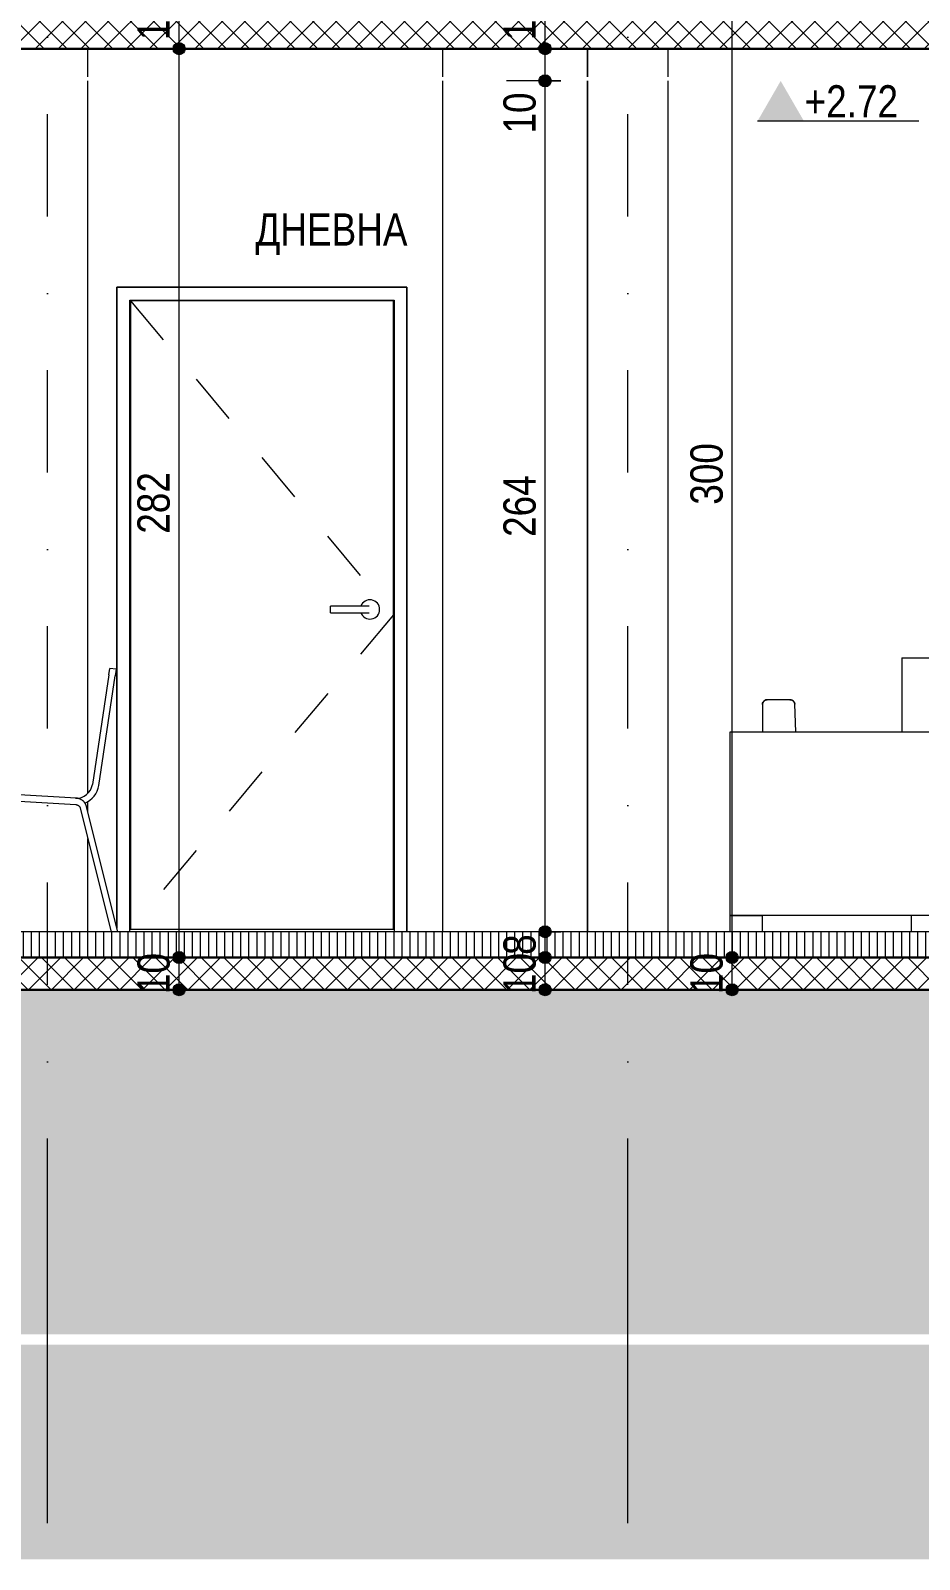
# Model space of a CAD drawing. Header units: centimetres. Extents: x -1370 to 284, y -187 to 830.
# Drawn here: x -919.3 to -643.6, y -186.8 to 287.6 of the extents above; entities that cross this region are included whole.
import ezdxf

# ---------------------------------------------------------------- set-up
doc = ezdxf.new("R2010")
doc.units = ezdxf.units.CM
doc.linetypes.add('Dash', pattern=[31.75, 15.875, -15.875])
doc.linetypes.add('Dash dot', pattern=[79.375, 31.75, -23.8125, 0, -23.8125])
for name, color, linetype, lineweight in [('A-ANNO-DIMS', 7, 'Continuous', 9), ('A-ANNO-DIMS-50', 7, 'Continuous', 9), ('A-ANNO-NOTE', 7, 'Continuous', 9), ('A-AREA-IDEN', 7, 'Continuous', 9), ('A-DETL-GENF', 7, 'Continuous', 9), ('A-DOOR', 7, 'Continuous', 9), ('A-DOOR-FRAM', 7, 'Continuous', 15), ('A-FLOR-FNSH', 7, 'Continuous', 9), ('A-FLOR-LEVL', 7, 'Continuous', 9), ('A-FLOR-PATT', 7, 'Continuous', 9), ('A-WALL', 7, 'Continuous', 9), ('G-ANNO-DIMS', 7, 'Continuous', 9), ('I-FURN', 7, 'Continuous', 9), ('S-COLS', 7, 'Continuous', 9), ('S-GRID', 7, 'Continuous', 9)]:
    doc.layers.add(name, color=color, linetype=linetype, lineweight=lineweight)
doc.layers.add('A-DETL', color=7, linetype='Continuous', lineweight=9, true_color=0x008000)
doc.styles.add('Arial Narrow', font='ARIALN.TTF', dxfattribs={"height": 10})
doc.styles.add('Arial Narrow_1', font='ARIALN.TTF', dxfattribs={"height": 10})
doc.dimstyles.new('TEC_DIM', dxfattribs={"dimscale": 30.48, "dimtxt": 10.23431, "dimasz": 0.492126, "dimexe": 0.393701, "dimexo": 0.246063, "dimgap": 0, "dimtad": 1, "dimdec": 0, "dimzin": 0, "dimdsep": 46, "dimtxsty": 'Arial Narrow_1', "dimblk1": 'DOTSMALL', "dimblk2": 'DOTSMALL', "dimsah": 1, "dimcen": 0.09, "dimazin": 0, "dimtfac": 1, "dimtdec": 4, "dimtix": 1, "dimtmove": 0, "dimatfit": 3, "dimfxl": 0, "dimtvp": 1, "dimtolj": 1, "dimtzin": 0, "dimarcsym": 0})
doc.dimstyles.new('TEC_DIM_1', dxfattribs={"dimscale": 30.48, "dimtxt": 10.23431, "dimasz": 0.492126, "dimexe": 0.393701, "dimexo": 0.246063, "dimgap": 0, "dimtad": 1, "dimdec": 0, "dimzin": 0, "dimdsep": 46, "dimtxsty": 'Arial Narrow_1', "dimblk1": 'DOTSMALL', "dimblk2": 'DOTSMALL', "dimsah": 1, "dimcen": 0.09, "dimazin": 0, "dimtfac": 1, "dimtdec": 4, "dimtix": 1, "dimtmove": 2, "dimatfit": 3, "dimfxl": 0, "dimtvp": 1, "dimtolj": 1, "dimtzin": 0, "dimarcsym": 0})
pattern_1 = [(45, (-668.992, 332.896), (-3.535534, 3.535534), []), (135, (-668.992, 332.896), (-3.535534, -3.535534), [])]
pattern_2 = [(0, (-668.992, 332.896), (19.05, 19.05), [19.05, -19.05]), (0, (-668.992, 340.04), (19.05, 19.05), [19.05, -19.05]), (0, (-668.992, 347.184), (19.05, 19.05), [19.05, -19.05]), (90, (-666.61, 349.565), (-19.05, 19.05), [19.05, -19.05]), (90, (-659.467, 349.565), (-19.05, 19.05), [19.05, -19.05]), (90, (-652.323, 349.565), (-19.05, 19.05), [19.05, -19.05])]

# ---------------------------------------------------------------- blocks, each defined once
blk = doc.blocks.new('ШКАФ - ШКАФ-V23-В-В')
at = {"layer": 'I-FURN', "color": 253, "true_color": 0xaaaaaa}
for p, q in [((-649.09, 93), (-549.09, 93)), ((-649.09, 93), (-649.09, 70)), ((-549.09, 79.99), (-549.09, 93)), ((-646.09, 8), (-646.09, 13)), ((-593.27, 13), (-612.3, 13)), ((-552.09, 8), (-552.09, 13))]:
    blk.add_line(p, q, dxfattribs=at)
blk = doc.blocks.new('Stuhl-04 - Typ1-V26-В-В')
at = {"layer": 'I-FURN', "color": 253, "true_color": 0xaaaaaa}
for p, q in [((-895.09, 87.74), (-900.17, 53.71)), ((-898.2, 53.41), (-893.11, 87.44)), ((-895.09, 87.74), (-894.79, 89.72)), ((-892.81, 89.42), (-894.79, 89.72)), ((-892.81, 89.42), (-893.11, 87.44)), ((-935.13, 49.18), (-927.59, 48.74)), ((-927.59, 50.75), (-935.01, 51.18)), ((-905.17, 49.44), (-924.59, 50.57)), ((-924.59, 48.57), (-905.29, 47.45)), ((-941.36, 45.42), (-943.53, 8.06)), ((-941.53, 8), (-939.36, 45.42)), ((-903.92, 46.31), (-894.37, 8)), ((-892.31, 8), (-901.98, 46.8)), ((-942.53, 8), (-943.53, 8.06))]:
    blk.add_line(p, q, dxfattribs=at)
at = {"layer": 'I-FURN', "color": 253, "true_color": 0xaaaaaa, "flags": 128}
for points in [[(-935.01, 51.18), (-935.25, 51.19), (-935.49, 51.19), (-935.73, 51.18), (-935.97, 51.16), (-936.21, 51.13), (-936.45, 51.09), (-936.68, 51.04), (-936.79, 51.02)], [(-935.01, 51.18), (-935.25, 51.19), (-935.49, 51.19), (-935.73, 51.18), (-935.97, 51.16), (-936.21, 51.13), (-936.45, 51.09), (-936.68, 51.04), (-936.79, 51.02)], [(-936.28, 49.08), (-936.13, 49.12), (-935.97, 49.14), (-935.81, 49.16), (-935.65, 49.18), (-935.49, 49.19), (-935.33, 49.19), (-935.17, 49.18), (-935.13, 49.18)], [(-905.29, 47.45), (-905.23, 47.44), (-905.17, 47.43), (-905.11, 47.43), (-905.05, 47.41), (-904.99, 47.4), (-904.94, 47.38), (-904.88, 47.36), (-904.82, 47.34), (-904.77, 47.32), (-904.71, 47.29), (-904.66, 47.27), (-904.61, 47.24), (-904.56, 47.2), (-904.51, 47.17), (-904.46, 47.14), (-904.41, 47.1), (-904.37, 47.06), (-904.32, 47.02), (-904.28, 46.97), (-904.24, 46.93), (-904.2, 46.88), (-904.17, 46.84), (-904.13, 46.79), (-904.1, 46.74), (-904.07, 46.68), (-904.04, 46.63), (-904.02, 46.58), (-903.99, 46.52), (-903.97, 46.47), (-903.95, 46.41), (-903.93, 46.35), (-903.92, 46.31)], [(-901.98, 46.8), (-902.02, 46.93), (-902.06, 47.06), (-902.11, 47.2), (-902.16, 47.33), (-902.22, 47.45), (-902.28, 47.58), (-902.35, 47.7), (-902.42, 47.82), (-902.5, 47.94), (-902.58, 48.05), (-902.67, 48.16), (-902.76, 48.27), (-902.85, 48.37), (-902.95, 48.47), (-903.05, 48.57), (-903.16, 48.66), (-903.27, 48.74), (-903.38, 48.82), (-903.5, 48.9), (-903.62, 48.97), (-903.74, 49.04), (-903.87, 49.11), (-903.99, 49.16), (-904.12, 49.22), (-904.25, 49.26), (-904.39, 49.31), (-904.52, 49.34), (-904.66, 49.37), (-904.8, 49.4), (-904.94, 49.42), (-905.07, 49.44), (-905.17, 49.44)], [(-901.98, 46.8), (-902.02, 46.93), (-902.06, 47.06), (-902.11, 47.2), (-902.16, 47.33), (-902.22, 47.45), (-902.28, 47.58), (-902.35, 47.7), (-902.42, 47.82), (-902.5, 47.94)]]:
    blk.add_lwpolyline(points, dxfattribs=at)
at = {"layer": 'I-FURN', "color": 253, "true_color": 0xaaaaaa}
for centre, radius, start, end in [((-905.12, 54.45), 5, 266.6697, 351.5), ((-905.12, 54.45), 7, 291.5659, 351.5), ((-935.36, 45.19), 6, 86.6697, 103.6132)]:
    blk.add_arc(centre, radius, start, end, dxfattribs=at)
blk = doc.blocks.new('Sofa-08 - 1400 x 802-V28-В-В')
at = {"layer": 'I-FURN', "color": 253, "true_color": 0xaaaaaa}
for p, q in [((-692.3, 78.5), (-692.3, 70)), ((-683.74, 80), (-690.8, 80)), ((-681.9, 70), (-682.25, 78.56)), ((-702.3, 13), (-702.3, 70)), ((-702.3, 70), (-612.3, 70)), ((-612.3, 70), (-612.3, 13)), ((-702.3, 13), (-692.3, 13)), ((-702.3, 8), (-702.3, 13)), ((-612.3, 13), (-702.3, 13)), ((-692.3, 8), (-692.3, 13)), ((-622.3, 13), (-612.3, 13)), ((-622.3, 8), (-622.3, 13)), ((-612.3, 8), (-612.3, 13))]:
    blk.add_line(p, q, dxfattribs=at)
for centre, start, end in [((-690.8, 78.5), 90, 180), ((-683.74, 78.5), 2.3215, 90)]:
    blk.add_arc(centre, 1.5, start, end, dxfattribs=at)
for points, knots in [([(-692.3, 78.5), (-692.3, 78.59), (-692.29, 78.71), (-692.27, 78.82), (-692.26, 78.85)], [0, 0, 0, 0, 0.25, 0.3102366, 0.3102366, 0.3102366, 0.3102366]), ([(-692.26, 78.85), (-692.27, 78.82), (-692.29, 78.71), (-692.3, 78.59), (-692.3, 78.5)], [0.6897634, 0.6897634, 0.6897634, 0.6897634, 0.75, 1, 1, 1, 1]), ([(-692.24, 78.94), (-692.23, 78.98), (-692.2, 79.06), (-692.16, 79.14), (-692.14, 79.19)], [0.3988094, 0.3988094, 0.3988094, 0.3988094, 0.5, 0.625, 0.625, 0.625, 0.625]), ([(-692.14, 79.19), (-692.16, 79.14), (-692.2, 79.06), (-692.23, 78.98), (-692.24, 78.94)], [0.375, 0.375, 0.375, 0.375, 0.5, 0.6011906, 0.6011906, 0.6011906, 0.6011906]), ([(-691.49, 79.83), (-691.45, 79.86), (-691.37, 79.89), (-691.28, 79.92), (-691.25, 79.93)], [0.375, 0.375, 0.375, 0.375, 0.5, 0.6011906, 0.6011906, 0.6011906, 0.6011906]), ([(-691.25, 79.93), (-691.28, 79.92), (-691.37, 79.89), (-691.45, 79.86), (-691.49, 79.83)], [0.3988094, 0.3988094, 0.3988094, 0.3988094, 0.5, 0.625, 0.625, 0.625, 0.625]), ([(-691.15, 79.96), (-691.13, 79.96), (-691.01, 79.99), (-690.9, 80), (-690.8, 80)], [0.6897634, 0.6897634, 0.6897634, 0.6897634, 0.75, 1, 1, 1, 1]), ([(-690.8, 80), (-690.9, 80), (-691.01, 79.99), (-691.13, 79.96), (-691.15, 79.96)], [0, 0, 0, 0, 0.25, 0.3102366, 0.3102366, 0.3102366, 0.3102366]), ([(-683.74, 80), (-683.65, 80), (-683.54, 79.99), (-683.43, 79.97), (-683.41, 79.96)], [0, 0, 0, 0, 0.25, 0.3097192, 0.3097192, 0.3097192, 0.3097192]), ([(-683.41, 79.96), (-683.43, 79.97), (-683.54, 79.99), (-683.65, 80), (-683.74, 80)], [0.6902808, 0.6902808, 0.6902808, 0.6902808, 0.75, 1, 1, 1, 1]), ([(-683.31, 79.94), (-683.27, 79.93), (-683.19, 79.9), (-683.11, 79.86), (-683.07, 79.84)], [0.3983348, 0.3983348, 0.3983348, 0.3983348, 0.5, 0.6255437, 0.6255437, 0.6255437, 0.6255437]), ([(-683.07, 79.84), (-683.11, 79.86), (-683.19, 79.9), (-683.27, 79.93), (-683.31, 79.94)], [0.3744563, 0.3744563, 0.3744563, 0.3744563, 0.5, 0.6016652, 0.6016652, 0.6016652, 0.6016652]), ([(-682.43, 79.23), (-682.41, 79.18), (-682.37, 79.11), (-682.34, 79.03), (-682.33, 78.99)], [0.3744563, 0.3744563, 0.3744563, 0.3744563, 0.5, 0.6016652, 0.6016652, 0.6016652, 0.6016652]), ([(-682.33, 78.99), (-682.34, 79.03), (-682.37, 79.11), (-682.41, 79.18), (-682.43, 79.23)], [0.3983348, 0.3983348, 0.3983348, 0.3983348, 0.5, 0.6255437, 0.6255437, 0.6255437, 0.6255437]), ([(-682.3, 78.9), (-682.29, 78.88), (-682.26, 78.76), (-682.25, 78.65), (-682.25, 78.56)], [0.6902808, 0.6902808, 0.6902808, 0.6902808, 0.75, 1, 1, 1, 1]), ([(-682.25, 78.56), (-682.25, 78.65), (-682.26, 78.76), (-682.29, 78.88), (-682.3, 78.9)], [0, 0, 0, 0, 0.25, 0.3097192, 0.3097192, 0.3097192, 0.3097192])]:
    blk.add_open_spline(points, degree=3, knots=knots, dxfattribs=at)
for points in [[(-692.06, 79.32), (-692.01, 79.4), (-691.94, 79.48), (-691.86, 79.56)], [(-691.86, 79.56), (-691.94, 79.48), (-692.01, 79.4), (-692.06, 79.32)], [(-691.86, 79.56), (-691.79, 79.64), (-691.71, 79.7), (-691.62, 79.76)], [(-691.62, 79.76), (-691.71, 79.7), (-691.79, 79.64), (-691.86, 79.56)], [(-682.94, 79.77), (-682.86, 79.72), (-682.78, 79.65), (-682.71, 79.58)], [(-682.71, 79.58), (-682.78, 79.65), (-682.86, 79.72), (-682.94, 79.77)], [(-682.71, 79.58), (-682.63, 79.51), (-682.56, 79.43), (-682.51, 79.35)], [(-682.51, 79.35), (-682.56, 79.43), (-682.63, 79.51), (-682.71, 79.58)]]:
    blk.add_open_spline(points, degree=3, dxfattribs=at)
blk = doc.blocks.new('TEC_DOOR-INT - 90x200-2358335-В-В')
at = {"layer": 'A-DOOR', "linetype": 'Dash'}
for p, q in [((-888.39, 203.8), (-806.79, 106.3)), ((-806.79, 106.3), (-888.39, 8.8))]:
    blk.add_line(p, q, dxfattribs=at)
at = {"layer": 'A-DOOR', "lineweight": 15}
for p, q in [((-806.79, 203.8), (-888.39, 203.8)), ((-888.39, 203.8), (-888.39, 8.8)), ((-806.79, 8.8), (-806.79, 203.8)), ((-888.39, 8.8), (-806.79, 8.8))]:
    blk.add_line(p, q, dxfattribs=at)
at = {"layer": 'A-DOOR'}
for p, q in [((-815.79, 109), (-826.29, 109)), ((-826.29, 108), (-826.29, 109)), ((-826.29, 107), (-826.29, 108)), ((-826.29, 107), (-815.79, 107))]:
    blk.add_line(p, q, dxfattribs=at)
at = {"layer": 'A-DOOR', "flags": 128}
for points in [[(-814.29, 109), (-814.29, 109), (-814.29, 109), (-814.3, 109), (-814.31, 109), (-814.32, 109), (-814.33, 109), (-814.35, 109), (-814.36, 109), (-814.38, 109), (-814.41, 109), (-814.43, 109), (-814.46, 109), (-814.49, 109), (-814.52, 109), (-814.55, 109), (-814.58, 109), (-814.62, 109), (-814.66, 109), (-814.7, 109), (-814.74, 109), (-814.79, 109), (-814.83, 109), (-814.88, 109), (-814.93, 109), (-814.98, 109), (-815.03, 109), (-815.08, 109), (-815.13, 109), (-815.19, 109), (-815.24, 109), (-815.3, 109), (-815.36, 109), (-815.41, 109), (-815.47, 109), (-815.53, 109), (-815.59, 109), (-815.65, 109), (-815.71, 109), (-815.77, 109), (-815.79, 109)], [(-815.79, 107), (-815.73, 107), (-815.67, 107), (-815.61, 107), (-815.55, 107), (-815.49, 107), (-815.43, 107), (-815.37, 107), (-815.31, 107), (-815.26, 107), (-815.2, 107), (-815.15, 107), (-815.09, 107), (-815.04, 107), (-814.99, 107), (-814.94, 107), (-814.89, 107), (-814.84, 107), (-814.8, 107), (-814.75, 107), (-814.71, 107), (-814.67, 107), (-814.63, 107), (-814.59, 107), (-814.56, 107), (-814.52, 107), (-814.49, 107), (-814.46, 107), (-814.44, 107), (-814.41, 107), (-814.39, 107), (-814.37, 107), (-814.35, 107), (-814.33, 107), (-814.32, 107), (-814.31, 107), (-814.3, 107), (-814.29, 107), (-814.29, 107), (-814.29, 107)]]:
    blk.add_lwpolyline(points, dxfattribs=at)
at = {"layer": 'A-DOOR'}
for start, end in [(360, 160.3657), (199.5633, 360)]:
    blk.add_arc((-814.04, 108), 3, start, end, dxfattribs=at)
at = {"layer": 'A-DOOR-FRAM'}
for p, q in [((-802.59, 208), (-892.59, 208)), ((-892.59, 208), (-892.59, 9.12)), ((-888.59, 204), (-806.59, 204)), ((-888.59, 8), (-888.59, 204)), ((-806.59, 204), (-806.59, 8)), ((-802.59, 8), (-802.59, 208))]:
    blk.add_line(p, q, dxfattribs=at)
blk = doc.blocks.new('Spot Elevations - ELEVATION_PROJECT-V38-В-В')
at = {"layer": 'A-ANNO-NOTE'}
blk.add_hatch(color=256, dxfattribs=at).paths.add_polyline_path([(-861.27, 549.61), (-846.96, 549.61), (-854.12, 562)])
blk.add_line((-861.27, 549.61), (-811.27, 549.61), dxfattribs=at)
blk = doc.blocks.new('DIMBLOCK38-В-В')
at = {"layer": 'A-ANNO-DIMS-50', "transparency": 16777216}
h = blk.add_hatch(color=256, dxfattribs=at)
edge = h.paths.add_edge_path()
edge.add_arc((-701.71, 0), 1.87, 0, 360)
h = blk.add_hatch(color=256, dxfattribs=at)
edge = h.paths.add_edge_path()
edge.add_arc((-701.71, -10), 1.87, 0, 360)
for p, q in [((-696.86, 0), (-713.71, 0)), ((-701.71, -10), (-701.71, 0)), ((-701.71, 0), (-696.86, 0)), ((-696.86, -10), (-713.71, -10)), ((-701.71, -10), (-696.86, -10))]:
    blk.add_line(p, q, dxfattribs=at)
for centre in [(-701.71, 0), (-701.71, -10)]:
    blk.add_circle(centre, 1.87, dxfattribs=at)
at = {"layer": 'A-ANNO-DIMS-50', "color": 0, "transparency": 16777216, "insert": (-714.64, -11.34), "char_height": 10, "width": 15.2053, "attachment_point": 1, "rotation": 90, "line_spacing_factor": 0.974696, "style": 'Arial Narrow_1'}
blk.add_mtext('10', dxfattribs=at)
blk = doc.blocks.new('_DotSmall')
at = {"color": 0, "linetype": 'ByBlock', "const_width": 0.5}
blk.add_lwpolyline([(-0.0625, 0, 1), (0.0625, 0, 1)], format="xyb", close=True, dxfattribs=at)
blk = doc.blocks.new('DIMBLOCK39-В-В')
at = {"layer": 'A-ANNO-DIMS-50', "transparency": 16777216}
h = blk.add_hatch(color=256, dxfattribs=at)
edge = h.paths.add_edge_path()
edge.add_arc((-701.71, 300), 1.88, 0, 360)
h = blk.add_hatch(color=256, dxfattribs=at)
edge = h.paths.add_edge_path()
edge.add_arc((-701.71, 0), 1.87, 0, 360)
for p, q in [((-696.86, 300), (-713.71, 300)), ((-701.71, 0), (-701.71, 300)), ((-701.71, 300), (-696.86, 300)), ((-696.86, 0), (-713.71, 0)), ((-701.71, 0), (-696.86, 0))]:
    blk.add_line(p, q, dxfattribs=at)
for centre, radius in [((-701.71, 300), 1.88), ((-701.71, 0), 1.87)]:
    blk.add_circle(centre, radius, dxfattribs=at)
at = {"layer": 'A-ANNO-DIMS-50', "color": 0, "transparency": 16777216, "insert": (-714.64, 140.5), "char_height": 10, "width": 22.8079, "attachment_point": 1, "rotation": 90, "line_spacing_factor": 0.974696, "style": 'Arial Narrow_1'}
blk.add_mtext('300', dxfattribs=at)
blk = doc.blocks.new('DIMBLOCK41-В-В')
at = {"layer": 'A-ANNO-DIMS-50', "transparency": 16777216}
h = blk.add_hatch(color=256, dxfattribs=at)
edge = h.paths.add_edge_path()
edge.add_arc((-759.73, 0), 1.87, 0, 360)
h = blk.add_hatch(color=256, dxfattribs=at)
edge = h.paths.add_edge_path()
edge.add_arc((-759.73, -10), 1.87, 0, 360)
for p, q in [((-754.88, 0), (-771.73, 0)), ((-759.73, -10), (-759.73, 0)), ((-759.73, 0), (-754.88, 0)), ((-754.88, -10), (-771.73, -10)), ((-759.73, -10), (-754.88, -10))]:
    blk.add_line(p, q, dxfattribs=at)
for centre in [(-759.73, 0), (-759.73, -10)]:
    blk.add_circle(centre, 1.87, dxfattribs=at)
at = {"layer": 'A-ANNO-DIMS-50', "color": 0, "transparency": 16777216, "insert": (-772.65, -11.34), "char_height": 10, "width": 15.2053, "attachment_point": 1, "rotation": 90, "line_spacing_factor": 0.974696, "style": 'Arial Narrow_1'}
blk.add_mtext('10', dxfattribs=at)
blk = doc.blocks.new('DIMBLOCK42-В-В')
at = {"layer": 'A-ANNO-DIMS-50', "transparency": 16777216}
h = blk.add_hatch(color=256, dxfattribs=at)
edge = h.paths.add_edge_path()
edge.add_arc((-759.73, 8), 1.87, 0, 360)
h = blk.add_hatch(color=256, dxfattribs=at)
edge = h.paths.add_edge_path()
edge.add_arc((-759.73, 0), 1.87, 0, 360)
for p, q in [((-754.88, 8), (-771.73, 8)), ((-759.73, 0), (-759.73, 8)), ((-759.73, 8), (-754.88, 8)), ((-754.88, 0), (-771.73, 0)), ((-759.73, 0), (-754.88, 0))]:
    blk.add_line(p, q, dxfattribs=at)
for centre in [(-759.73, 8), (-759.73, 0)]:
    blk.add_circle(centre, 1.87, dxfattribs=at)
at = {"layer": 'A-ANNO-DIMS-50', "color": 0, "transparency": 16777216, "insert": (-772.65, 0.83), "char_height": 10, "width": 7.6026, "attachment_point": 1, "rotation": 90, "line_spacing_factor": 0.974696, "style": 'Arial Narrow_1'}
blk.add_mtext('\\fArial Narrow|b0|i0|c204|p34|;8', dxfattribs=at)
blk = doc.blocks.new('DIMBLOCK43-В-В')
at = {"layer": 'A-ANNO-DIMS-50', "transparency": 16777216}
h = blk.add_hatch(color=256, dxfattribs=at)
edge = h.paths.add_edge_path()
edge.add_arc((-759.73, 272), 1.88, 0, 360)
h = blk.add_hatch(color=256, dxfattribs=at)
edge = h.paths.add_edge_path()
edge.add_arc((-759.73, 8), 1.87, 0, 360)
for p, q in [((-754.88, 272), (-771.73, 272)), ((-759.73, 8), (-759.73, 272)), ((-759.73, 272), (-754.88, 272)), ((-754.88, 8), (-771.73, 8)), ((-759.73, 8), (-754.88, 8))]:
    blk.add_line(p, q, dxfattribs=at)
for centre, radius in [((-759.73, 272), 1.88), ((-759.73, 8), 1.87)]:
    blk.add_circle(centre, radius, dxfattribs=at)
at = {"layer": 'A-ANNO-DIMS-50', "color": 0, "transparency": 16777216, "insert": (-772.65, 130.5), "char_height": 10, "width": 22.8079, "attachment_point": 1, "rotation": 90, "line_spacing_factor": 0.974696, "style": 'Arial Narrow_1'}
blk.add_mtext('264', dxfattribs=at)
blk = doc.blocks.new('DIMBLOCK44-В-В')
at = {"layer": 'A-ANNO-DIMS-50', "transparency": 16777216}
h = blk.add_hatch(color=256, dxfattribs=at)
edge = h.paths.add_edge_path()
edge.add_arc((-759.73, 282), 1.88, 0, 360)
h = blk.add_hatch(color=256, dxfattribs=at)
edge = h.paths.add_edge_path()
edge.add_arc((-759.73, 272), 1.88, 0, 360)
for p, q in [((-754.88, 282), (-771.73, 282)), ((-759.73, 272), (-759.73, 282)), ((-759.73, 282), (-754.88, 282)), ((-754.88, 272), (-771.73, 272)), ((-759.73, 272), (-754.88, 272))]:
    blk.add_line(p, q, dxfattribs=at)
for centre in [(-759.73, 282), (-759.73, 272)]:
    blk.add_circle(centre, 1.88, dxfattribs=at)
at = {"layer": 'A-ANNO-DIMS-50', "color": 0, "transparency": 16777216, "insert": (-772.65, 255.67), "char_height": 10, "width": 15.2053, "attachment_point": 1, "rotation": 90, "line_spacing_factor": 0.974696, "style": 'Arial Narrow_1'}
blk.add_mtext('10', dxfattribs=at)
blk = doc.blocks.new('DIMBLOCK45-В-В')
at = {"layer": 'A-ANNO-DIMS-50', "transparency": 16777216}
h = blk.add_hatch(color=256, dxfattribs=at)
edge = h.paths.add_edge_path()
edge.add_arc((-759.73, 300), 1.88, 0, 360)
h = blk.add_hatch(color=256, dxfattribs=at)
edge = h.paths.add_edge_path()
edge.add_arc((-759.73, 282), 1.88, 0, 360)
for p, q in [((-754.88, 300), (-771.73, 300)), ((-759.73, 282), (-759.73, 300)), ((-759.73, 300), (-754.88, 300)), ((-754.88, 282), (-771.73, 282)), ((-759.73, 282), (-754.88, 282))]:
    blk.add_line(p, q, dxfattribs=at)
for centre in [(-759.73, 300), (-759.73, 282)]:
    blk.add_circle(centre, 1.88, dxfattribs=at)
at = {"layer": 'A-ANNO-DIMS-50', "color": 0, "transparency": 16777216, "insert": (-772.65, 284.66), "char_height": 10, "width": 15.2053, "attachment_point": 1, "rotation": 90, "line_spacing_factor": 0.974696, "style": 'Arial Narrow_1'}
blk.add_mtext('18', dxfattribs=at)
blk = doc.blocks.new('DIMBLOCK51-В-В')
at = {"layer": 'A-ANNO-DIMS-50', "transparency": 16777216}
h = blk.add_hatch(color=256, dxfattribs=at)
edge = h.paths.add_edge_path()
edge.add_arc((-873.27, 0), 1.87, 0, 360)
h = blk.add_hatch(color=256, dxfattribs=at)
edge = h.paths.add_edge_path()
edge.add_arc((-873.27, -10), 1.87, 0, 360)
for p, q in [((-868.42, 0), (-885.27, 0)), ((-873.27, -10), (-873.27, 0)), ((-873.27, 0), (-868.42, 0)), ((-868.42, -10), (-885.27, -10)), ((-873.27, -10), (-868.42, -10))]:
    blk.add_line(p, q, dxfattribs=at)
for centre in [(-873.27, 0), (-873.27, -10)]:
    blk.add_circle(centre, 1.87, dxfattribs=at)
at = {"layer": 'A-ANNO-DIMS-50', "color": 0, "transparency": 16777216, "insert": (-886.19, -11.34), "char_height": 10, "width": 15.2053, "attachment_point": 1, "rotation": 90, "line_spacing_factor": 0.974696, "style": 'Arial Narrow_1'}
blk.add_mtext('10', dxfattribs=at)
blk = doc.blocks.new('DIMBLOCK52-В-В')
at = {"layer": 'A-ANNO-DIMS-50', "transparency": 16777216}
h = blk.add_hatch(color=256, dxfattribs=at)
edge = h.paths.add_edge_path()
edge.add_arc((-873.27, 282), 1.88, 0, 360)
h = blk.add_hatch(color=256, dxfattribs=at)
edge = h.paths.add_edge_path()
edge.add_arc((-873.27, 0), 1.87, 0, 360)
for p, q in [((-868.42, 282), (-885.27, 282)), ((-873.27, 0), (-873.27, 282)), ((-873.27, 282), (-868.42, 282)), ((-868.42, 0), (-885.27, 0)), ((-873.27, 0), (-868.42, 0))]:
    blk.add_line(p, q, dxfattribs=at)
for centre, radius in [((-873.27, 282), 1.88), ((-873.27, 0), 1.87)]:
    blk.add_circle(centre, radius, dxfattribs=at)
at = {"layer": 'A-ANNO-DIMS-50', "color": 0, "transparency": 16777216, "insert": (-886.19, 131.5), "char_height": 10, "width": 22.8079, "attachment_point": 1, "rotation": 90, "line_spacing_factor": 0.974696, "style": 'Arial Narrow_1'}
blk.add_mtext('282', dxfattribs=at)
blk = doc.blocks.new('DIMBLOCK53-В-В')
at = {"layer": 'A-ANNO-DIMS-50', "transparency": 16777216}
h = blk.add_hatch(color=256, dxfattribs=at)
edge = h.paths.add_edge_path()
edge.add_arc((-873.27, 300), 1.88, 0, 360)
h = blk.add_hatch(color=256, dxfattribs=at)
edge = h.paths.add_edge_path()
edge.add_arc((-873.27, 282), 1.88, 0, 360)
for p, q in [((-868.42, 300), (-885.27, 300)), ((-873.27, 282), (-873.27, 300)), ((-873.27, 300), (-868.42, 300)), ((-868.42, 282), (-885.27, 282)), ((-873.27, 282), (-868.42, 282))]:
    blk.add_line(p, q, dxfattribs=at)
for centre in [(-873.27, 300), (-873.27, 282)]:
    blk.add_circle(centre, 1.88, dxfattribs=at)
at = {"layer": 'A-ANNO-DIMS-50', "color": 0, "transparency": 16777216, "insert": (-886.19, 284.66), "char_height": 10, "width": 15.2053, "attachment_point": 1, "rotation": 90, "line_spacing_factor": 0.974696, "style": 'Arial Narrow_1'}
blk.add_mtext('18', dxfattribs=at)

msp = doc.modelspace()

# ---------------------------------------------------------------- hatches: boundary and pattern name
at = {"layer": 'A-DETL-GENF'}
h = msp.add_hatch(dxfattribs=at)
h.set_pattern_fill('FP2_39', color=256, style=0, pattern_type=2)
h.set_pattern_definition(pattern_2)
h.paths.add_polyline_path([(-1360.49, -116.92), (-1208.09, -116.92), (-1208.09, -113.99), (-1206.59, -113.99), (-1206.59, -100), (-1221.59, -100), (-1221.59, -10.15), (-1360.49, -10.15), (-1360.49, -60.22)])
h.paths.add_polyline_path([(283.57, -116.92), (283.57, -30), (153.41, -30), (153.41, -100), (148.41, -100), (148.41, -113.99), (149.81, -113.99), (149.81, -116.92), (154.47, -116.92)])
h.paths.add_polyline_path([(-277.88, -116.92), (-273.09, -116.92), (-273.09, -113.99), (-271.59, -113.99), (-271.59, -10), (-1156.59, -10), (-1156.59, -113.99), (-1155.22, -113.99), (-1155.22, -116.92), (-332.95, -116.92)])
h.paths.add_polyline_path([(-220.22, -116.92), (116.94, -116.92), (116.94, -113.99), (118.41, -113.99), (118.41, -20), (-221.59, -20), (-221.59, -113.99), (-220.22, -113.99)])
h = msp.add_hatch(dxfattribs=at)
h.set_pattern_fill('FP2_39', color=256, style=0, pattern_type=2)
h.set_pattern_definition(pattern_2)
h.paths.add_polyline_path([(-1360.49, -186.77), (283.57, -186.77), (283.57, -120.18), (149.75, -120.18), (149.75, -123.09), (148.41, -123.09), (148.41, -142.6), (158.41, -142.6), (158.41, -152.6), (108.41, -152.6), (108.41, -142.6), (118.41, -142.6), (118.41, -123.09), (117.01, -123.09), (117.01, -120.18), (-220.18, -120.18), (-220.18, -123.09), (-221.59, -123.09), (-221.59, -142.6), (-211.59, -142.6), (-211.59, -152.6), (-281.59, -152.6), (-281.59, -142.6), (-271.59, -142.6), (-271.59, -123.09), (-272.91, -123.09), (-272.91, -120.18), (-1155.18, -120.18), (-1155.18, -123.09), (-1156.59, -123.09), (-1156.59, -142.6), (-1146.59, -142.6), (-1146.59, -152.6), (-1216.59, -152.6), (-1216.59, -142.6), (-1206.59, -142.6), (-1206.59, -123.09), (-1207.91, -123.09), (-1207.91, -120.18), (-1360.49, -120.18), (-1360.49, -181.93)])
at = {"layer": 'A-FLOR-PATT'}
h = msp.add_hatch(dxfattribs=at)
h.set_pattern_fill('FP2_34', color=256, style=0, pattern_type=2)
h.set_pattern_definition(pattern_1)
h.paths.add_polyline_path([(-628.37, 282), (-132.74, 282), (-132.74, 300), (-1206.59, 300), (-1206.59, 282), (-641.21, 282)])
at = {"layer": 'A-FLOR-PATT', "true_color": 0x787878}
h = msp.add_hatch(dxfattribs=at)
h.set_pattern_fill('FP2_25', color=8, angle=-90, style=0, pattern_type=2)
h.set_pattern_definition([(270, (-714.087, 8), (2.5, 2e-16), [])])
h.paths.add_polyline_path([(-731.12, 0), (-221.59, 0), (-221.59, 8), (-1206.59, 8), (-1206.59, 0), (-743.96, 0)])
at = {"layer": 'A-FLOR-PATT'}
h = msp.add_hatch(dxfattribs=at)
h.set_pattern_fill('FP2_34', color=256, style=0, pattern_type=2)
h.set_pattern_definition(pattern_1)
h.paths.add_polyline_path([(-1206.59, -10), (-221.59, -10), (-221.59, 0), (-1206.59, 0), (-1206.59, -1.33)])

# ---------------------------------------------------------------- linework, layer by layer
at = {"layer": 'A-DETL', "color": 7, "lineweight": 30}
msp.add_line((-271.59, -10), (-1156.59, -10), dxfattribs=at)
at = {"layer": 'A-FLOR-FNSH', "lineweight": 30}
for p, q in [((-1181.59, 282), (-246.59, 282)), ((-1206.59, 0), (-221.59, 0))]:
    msp.add_line(p, q, dxfattribs=at)
at = {"layer": 'A-FLOR-FNSH'}
msp.add_line((-221.59, 8), (-1206.59, 8), dxfattribs=at)
at = {"layer": 'A-FLOR-LEVL', "linetype": 'Dash'}
msp.add_line((-1369.85, 0), (207.44, 0), dxfattribs=at)
at = {"layer": 'A-WALL'}
for p, q in [((-901.59, 273.25), (-901.59, 282)), ((-791.59, 282), (-791.59, 273.25)), ((-746.59, 273.25), (-746.59, 282)), ((-721.59, 282), (-721.59, 273.25)), ((-901.59, 50.96), (-901.59, 272)), ((-791.59, 272), (-791.59, 8)), ((-746.59, 8), (-746.59, 272)), ((-721.59, 272), (-721.59, 8)), ((-892.59, 208), (-802.59, 208)), ((-892.59, 9.12), (-892.59, 208)), ((-802.59, 208), (-802.59, 8)), ((-901.59, 45.21), (-901.59, 48.46)), ((-901.59, 8), (-901.59, 36.95))]:
    msp.add_line(p, q, dxfattribs=at)
at = {"layer": 'S-COLS'}
for p, q in [((-901.59, 273.25), (-901.59, 282)), ((-746.59, 282), (-746.59, 273.25)), ((-721.59, 282), (-721.59, 273.25)), ((-901.59, 50.96), (-901.59, 272)), ((-746.59, 272), (-746.59, 8)), ((-721.59, 272), (-721.59, 8)), ((-901.59, 45.21), (-901.59, 48.46)), ((-901.59, 8), (-901.59, 36.95))]:
    msp.add_line(p, q, dxfattribs=at)
at = {"layer": 'S-GRID', "color": 1, "linetype": 'Dash dot', "lineweight": 18, "true_color": 0xff0000}
for p, q in [((-914.09, -87.92), (-914.09, 675.49)), ((-734.09, -87.92), (-734.09, 675.49))]:
    msp.add_line(p, q, dxfattribs=at)
at = {"layer": 'S-GRID', "color": 1, "lineweight": 18, "true_color": 0xff0000}
for p, q in [((-914.09, -175.52), (-914.09, -87.92)), ((-734.09, -175.52), (-734.09, -87.92))]:
    msp.add_line(p, q, dxfattribs=at)

# ---------------------------------------------------------------- block references
at = {"layer": 'A-DOOR'}
msp.add_blockref('TEC_DOOR-INT - 90x200-2358335-В-В', (0, 0), dxfattribs=at)
at = {"layer": 'G-ANNO-DIMS'}
msp.add_blockref('Spot Elevations - ELEVATION_PROJECT-V38-В-В', (167.5, -290), dxfattribs=at)
at = {"layer": 'I-FURN', "color": 253, "true_color": 0xaaaaaa}
for name in ['ШКАФ - ШКАФ-V23-В-В', 'Stuhl-04 - Typ1-V26-В-В', 'Sofa-08 - 1400 x 802-V28-В-В']:
    msp.add_blockref(name, (0, 0), dxfattribs=at)

# ---------------------------------------------------------------- texts
at = {"layer": 'A-AREA-IDEN', "insert": (-826.01, 217.99), "char_height": 10, "width": 48.6, "attachment_point": 8, "line_spacing_factor": 0.949189, "style": 'Arial Narrow'}
msp.add_mtext('\\pt63.5,127,190.5,254,317.5,381,444.5,508,571.5,635,698.5,762,825.5,889,952.5,1016,1079.5,1143,1206.5,1270,1333.5,1397,1460.5,1524,1587.5,1651,1714.5,1778,1841.5,1905,1968.5,2032;{\\fArial Narrow|b0|i0|c204|p34;ДНЕВНА}', dxfattribs=at)
at = {"layer": 'G-ANNO-DIMS', "insert": (-679.21, 270.65), "char_height": 10, "width": 34.7536, "attachment_point": 1, "line_spacing_factor": 0.974696, "style": 'Arial Narrow_1'}
msp.add_mtext('+2.72', dxfattribs=at)

# ---------------------------------------------------------------- dimensions: what is measured, and where the dimension line sits
at = {"layer": 'A-ANNO-DIMS'}
for base, p1, p2, override, picture, middle in [((-873.27, 300), (-875.92, 282), (-875.92, 300), {"dimpost": '<>', "dimfxl": 18}, 'DIMBLOCK53-В-В', (-878.38, 291)), ((-759.73, 300), (-762.38, 282), (-762.38, 300), {"dimpost": '<>', "dimfxl": 18}, 'DIMBLOCK45-В-В', (-764.83, 291)), ((-701.71, 300), (-704.36, 0), (-704.36, 300), {"dimpost": '<>', "dimfxl": 300}, 'DIMBLOCK39-В-В', (-706.82, 150)), ((-873.27, 282), (-875.92, 0), (-875.92, 282), {"dimpost": '<>', "dimfxl": 282}, 'DIMBLOCK52-В-В', (-878.38, 141)), ((-759.73, 272), (-762.38, 8), (-762.38, 272), {"dimpost": '<>', "dimfxl": 264}, 'DIMBLOCK43-В-В', (-764.83, 140)), ((-759.73, 8), (-762.38, 0), (-762.38, 8), {"dimpost": '<>', "dimfxl": 8}, 'DIMBLOCK42-В-В', (-764.83, 4)), ((-873.27, 0), (-875.92, -10), (-875.92, 0), {"dimpost": '<>', "dimfxl": 10}, 'DIMBLOCK51-В-В', (-878.38, -5)), ((-759.73, 0), (-762.38, -10), (-762.38, 0), {"dimpost": '<>', "dimfxl": 10}, 'DIMBLOCK41-В-В', (-764.83, -5)), ((-701.71, 0), (-704.36, -10), (-704.36, 0), {"dimpost": '<>', "dimfxl": 10}, 'DIMBLOCK38-В-В', (-706.82, -5))]:
    dim = msp.add_linear_dim(base=base, p1=p1, p2=p2, angle=90, dimstyle='TEC_DIM', override=override, dxfattribs=at)
    dim.commit()
    dim.dimension.update_dxf_attribs({"geometry": picture, "text_midpoint": middle})
dim = msp.add_linear_dim(base=(-759.73, 282), p1=(-762.38, 272), p2=(-762.38, 282), angle=90, dimstyle='TEC_DIM_1', override={"dimpost": '<>', "dimfxl": 10}, dxfattribs=at)
dim.commit()
dim.dimension.update_dxf_attribs({"geometry": 'DIMBLOCK44-В-В', "text_midpoint": (-765.99, 263.27), "dimtype": 160, "text_rotation": 90})

doc.saveas('drawing.dxf')
